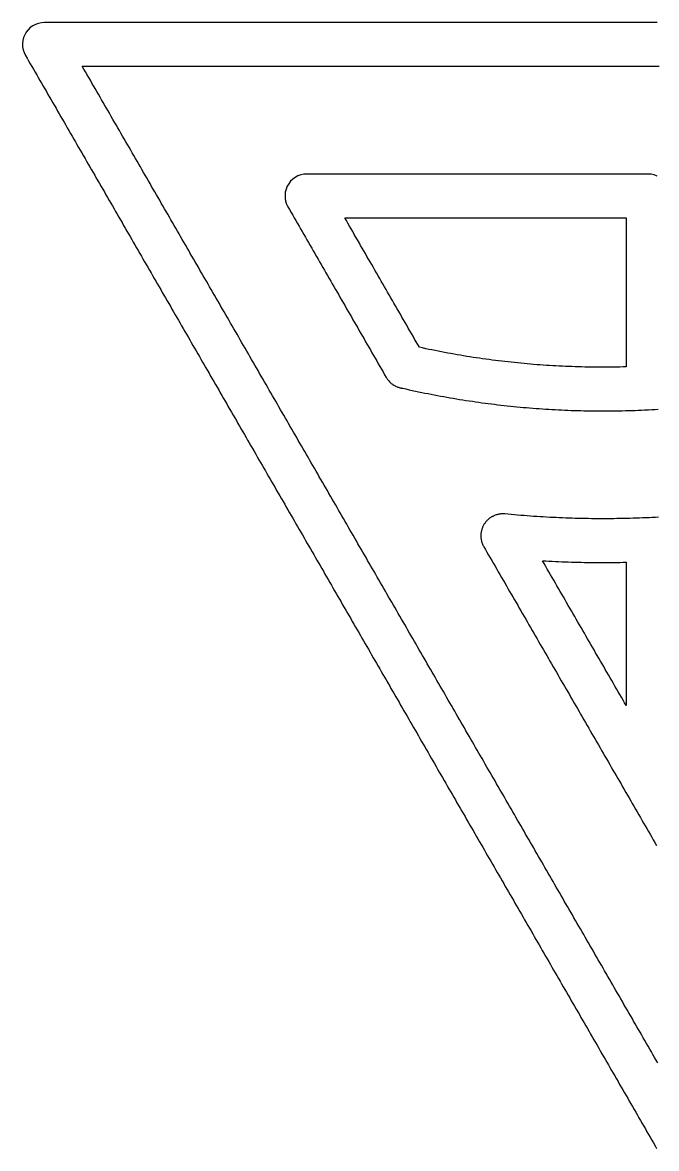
# Model space of a CAD drawing. Header units: millimetres. Extents: x 0 to 84.1, y 0 to 80.1.
# Drawn here: x 0 to 39.3, y 5.9 to 75.7 of the extents above; entities that cross this region are included whole.
import ezdxf

# ---------------------------------------------------------------- set-up
doc = ezdxf.new("R2010")
doc.units = ezdxf.units.MM

msp = doc.modelspace()

# ---------------------------------------------------------------- linework, layer by layer
at = {"layer": 'LOGO'}
for points in [[(39.3406, 75.675), (39.1407, 75.675), (38.9408, 75.675), (38.7408, 75.675), (38.5409, 75.675), (38.341, 75.675), (38.1411, 75.675), (37.9412, 75.675), (37.7412, 75.675), (37.5413, 75.675), (37.3414, 75.675), (37.1415, 75.675), (36.9416, 75.675), (36.7416, 75.675), (36.5417, 75.675), (36.3418, 75.675), (36.1419, 75.675), (35.942, 75.675), (35.7421, 75.675), (35.5421, 75.675), (35.3422, 75.675), (35.1423, 75.675), (34.9424, 75.675), (34.7425, 75.675), (34.5425, 75.675), (34.3426, 75.675), (34.1427, 75.675), (33.9428, 75.675), (33.7429, 75.675), (33.5429, 75.675), (33.343, 75.675), (33.1431, 75.675), (32.9432, 75.675), (32.7433, 75.675), (32.5434, 75.675), (32.3434, 75.675), (32.1435, 75.675), (31.9436, 75.675), (31.7437, 75.675), (31.5438, 75.675), (31.3438, 75.675), (31.1439, 75.675), (30.944, 75.675), (30.7441, 75.675), (30.5442, 75.675), (30.3442, 75.675), (30.1443, 75.675), (29.9444, 75.675), (29.7445, 75.675), (29.5446, 75.675), (29.3447, 75.675), (29.1447, 75.675), (28.9448, 75.675), (28.7449, 75.675), (28.545, 75.675), (28.3451, 75.675), (28.1451, 75.675), (27.9452, 75.675), (27.7453, 75.675), (27.5454, 75.675), (27.3455, 75.675), (27.1455, 75.675), (26.9456, 75.675), (26.7457, 75.675), (26.5458, 75.675), (26.3459, 75.675), (26.1459, 75.675), (25.946, 75.675), (25.7461, 75.675), (25.5462, 75.675), (25.3463, 75.675), (25.1464, 75.675), (24.9464, 75.675), (24.7465, 75.675), (24.5466, 75.675), (24.3467, 75.675), (24.1468, 75.675), (23.9468, 75.675), (23.7469, 75.675), (23.547, 75.675), (23.3471, 75.675), (23.1472, 75.675), (22.9472, 75.675), (22.7473, 75.675), (22.5474, 75.675), (22.3475, 75.675), (22.1476, 75.675), (21.9477, 75.675), (21.7477, 75.675), (21.5478, 75.675), (21.3479, 75.675), (21.148, 75.675), (20.9481, 75.675), (20.7481, 75.675), (20.5482, 75.675), (20.3483, 75.675), (20.1484, 75.675), (19.9485, 75.675), (19.7485, 75.675), (19.5486, 75.675), (19.3487, 75.675), (19.1488, 75.675), (18.9489, 75.675), (18.749, 75.675), (18.549, 75.675), (18.3491, 75.675), (18.1492, 75.675), (17.9493, 75.675), (17.7494, 75.675), (17.5494, 75.675), (17.3495, 75.675), (17.1496, 75.675), (16.9497, 75.675), (16.7498, 75.675), (16.5498, 75.675), (16.3499, 75.675), (16.15, 75.675), (15.9501, 75.675), (15.7502, 75.675), (15.5502, 75.675), (15.3503, 75.675), (15.1504, 75.675), (14.9505, 75.675), (14.7506, 75.675), (14.5507, 75.675), (14.3507, 75.675), (14.1508, 75.675), (13.9509, 75.675), (13.751, 75.675), (13.5511, 75.675), (13.3511, 75.675), (13.1512, 75.675), (12.9513, 75.675), (12.7514, 75.675), (12.5515, 75.675), (12.3515, 75.675), (12.1516, 75.675), (11.9517, 75.675), (11.7518, 75.675), (11.5519, 75.675), (11.352, 75.675), (11.152, 75.675), (10.9521, 75.675), (10.7522, 75.675), (10.5523, 75.675), (10.3524, 75.675), (10.1524, 75.675), (9.9525, 75.675), (9.7526, 75.675), (9.5527, 75.675), (9.3528, 75.675), (9.1528, 75.675), (8.9529, 75.675), (8.753, 75.675), (8.5531, 75.675), (8.3532, 75.675), (8.1533, 75.675), (7.9533, 75.675), (7.7534, 75.675), (7.5535, 75.675), (7.3536, 75.675), (7.1537, 75.675), (6.9537, 75.675), (6.7538, 75.675), (6.5539, 75.675), (6.354, 75.675), (6.1541, 75.675), (5.9541, 75.675), (5.7542, 75.675), (5.5543, 75.675), (5.3544, 75.675), (5.1545, 75.675), (4.9545, 75.675), (4.7546, 75.675), (4.5547, 75.675), (4.3548, 75.675), (4.1549, 75.675), (3.955, 75.675), (3.755, 75.675), (3.5551, 75.675), (3.3552, 75.675), (3.1553, 75.675), (2.9554, 75.675), (2.7554, 75.675), (2.5555, 75.675), (2.3556, 75.675), (2.1557, 75.675), (1.9558, 75.675), (1.7558, 75.675), (1.5559, 75.675), (1.356, 75.675), (1.1672, 75.6617), (0.982, 75.6223), (0.8041, 75.5576), (0.637, 75.4687), (0.4839, 75.3574), (0.3477, 75.2259), (0.2312, 75.0767), (0.1365, 74.9128), (0.0656, 74.7372), (0.0198, 74.5536), (0, 74.3653), (0.0066, 74.1761), (0.0394, 73.9897), (0.0979, 73.8096), (0.1809, 73.6395), (0.2807, 73.4666), (0.3805, 73.2937), (0.4803, 73.1208), (0.5802, 72.9479), (0.68, 72.775), (0.7798, 72.6021), (0.8797, 72.4292), (0.9795, 72.2563), (1.0793, 72.0834), (1.1791, 71.9105), (1.279, 71.7376), (1.3788, 71.5647), (1.4786, 71.3918), (1.5784, 71.2188), (1.6783, 71.0459), (1.7781, 70.873), (1.8779, 70.7001), (1.9777, 70.5272), (2.0776, 70.3543), (2.1774, 70.1814), (2.2772, 70.0085), (2.377, 69.8356), (2.4769, 69.6627), (2.5767, 69.4898), (2.6765, 69.3169), (2.7763, 69.144), (2.8762, 68.9711), (2.976, 68.7982), (3.0758, 68.6253), (3.1756, 68.4524), (3.2755, 68.2795), (3.3753, 68.1066), (3.4751, 67.9337), (3.5749, 67.7608), (3.6748, 67.5879), (3.7746, 67.415), (3.8744, 67.2421), (3.9742, 67.0692), (4.0741, 66.8963), (4.1739, 66.7234), (4.2737, 66.5505), (4.3735, 66.3776), (4.4734, 66.2047), (4.5732, 66.0318), (4.673, 65.8589), (4.7728, 65.686), (4.8727, 65.5131), (4.9725, 65.3402), (5.0723, 65.1673), (5.1721, 64.9944), (5.272, 64.8215), (5.3718, 64.6486), (5.4716, 64.4757), (5.5714, 64.3028), (5.6713, 64.1299), (5.7711, 63.957), (5.8709, 63.7841), (5.9707, 63.6112), (6.0706, 63.4383), (6.1704, 63.2654), (6.2702, 63.0925), (6.3701, 62.9196), (6.4699, 62.7467), (6.5697, 62.5738), (6.6695, 62.4009), (6.7694, 62.228), (6.8692, 62.0551), (6.969, 61.8822), (7.0688, 61.7093), (7.1687, 61.5364), (7.2685, 61.3635), (7.3683, 61.1906), (7.4681, 61.0177), (7.568, 60.8447), (7.6678, 60.6718), (7.7676, 60.4989), (7.8674, 60.326), (7.9673, 60.1531), (8.0671, 59.9802), (8.1669, 59.8073), (8.2667, 59.6344), (8.3666, 59.4615), (8.4664, 59.2886), (8.5662, 59.1157), (8.666, 58.9428), (8.7659, 58.7699), (8.8657, 58.597), (8.9655, 58.4241), (9.0653, 58.2512), (9.1652, 58.0783), (9.265, 57.9054), (9.3648, 57.7325), (9.4646, 57.5596), (9.5645, 57.3867), (9.6643, 57.2138), (9.7641, 57.0409), (9.8639, 56.868), (9.9638, 56.6951), (10.0636, 56.5222), (10.1634, 56.3493), (10.2632, 56.1764), (10.3631, 56.0035), (10.4629, 55.8306), (10.5627, 55.6577), (10.6625, 55.4848), (10.7624, 55.3119), (10.8622, 55.139), (10.962, 54.9661), (11.0618, 54.7932), (11.1617, 54.6203), (11.2615, 54.4474), (11.3613, 54.2745), (11.4611, 54.1016), (11.561, 53.9287), (11.6608, 53.7558), (11.7606, 53.5829), (11.8605, 53.41), (11.9603, 53.2371), (12.0601, 53.0642), (12.1599, 52.8913), (12.2598, 52.7184), (12.3596, 52.5455), (12.4594, 52.3726), (12.5592, 52.1997), (12.6591, 52.0268), (12.7589, 51.8539), (12.8587, 51.681), (12.9585, 51.5081), (13.0584, 51.3352), (13.1582, 51.1623), (13.258, 50.9894), (13.3578, 50.8165), (13.4577, 50.6435), (13.5575, 50.4706), (13.6573, 50.2977), (13.7571, 50.1248), (13.857, 49.9519), (13.9568, 49.779), (14.0566, 49.6061), (14.1564, 49.4332), (14.2563, 49.2603), (14.3561, 49.0874), (14.4559, 48.9145), (14.5557, 48.7416), (14.6556, 48.5687), (14.7554, 48.3958), (14.8552, 48.2229), (14.955, 48.05), (15.0549, 47.8771), (15.1547, 47.7042), (15.2545, 47.5313), (15.3543, 47.3584), (15.4542, 47.1855), (15.554, 47.0126), (15.6538, 46.8397), (15.7536, 46.6668), (15.8535, 46.4939), (15.9533, 46.321), (16.0531, 46.1481), (16.1529, 45.9752), (16.2528, 45.8023), (16.3526, 45.6294), (16.4524, 45.4565), (16.5522, 45.2836), (16.6521, 45.1107), (16.7519, 44.9378), (16.8517, 44.7649), (16.9515, 44.592), (17.0514, 44.4191), (17.1512, 44.2462), (17.251, 44.0733), (17.3508, 43.9004), (17.4507, 43.7275), (17.5505, 43.5546), (17.6503, 43.3817), (17.7502, 43.2088), (17.85, 43.0359), (17.9498, 42.863), (18.0496, 42.6901), (18.1495, 42.5172), (18.2493, 42.3443), (18.3491, 42.1714), (18.4489, 41.9985), (18.5488, 41.8256), (18.6486, 41.6527), (18.7484, 41.4798), (18.8482, 41.3069), (18.9481, 41.134), (19.0479, 40.9611), (19.1477, 40.7882), (19.2475, 40.6153), (19.3474, 40.4424), (19.4472, 40.2694), (19.547, 40.0965), (19.6468, 39.9236), (19.7467, 39.7507), (19.8465, 39.5778), (19.9463, 39.4049), (20.0461, 39.232), (20.146, 39.0591), (20.2458, 38.8862), (20.3456, 38.7133), (20.4454, 38.5404), (20.5453, 38.3675), (20.6451, 38.1946), (20.7449, 38.0217), (20.8447, 37.8488), (20.9446, 37.6759), (21.0444, 37.503), (21.1442, 37.3301), (21.244, 37.1572), (21.3439, 36.9843), (21.4437, 36.8114), (21.5435, 36.6385), (21.6433, 36.4656), (21.7432, 36.2927), (21.843, 36.1198), (21.9428, 35.9469), (22.0426, 35.774), (22.1425, 35.6011), (22.2423, 35.4282), (22.3421, 35.2553), (22.4419, 35.0824), (22.5418, 34.9095), (22.6416, 34.7366), (22.7414, 34.5637), (22.8412, 34.3908), (22.9411, 34.2179), (23.0409, 34.045), (23.1407, 33.8721), (23.2406, 33.6992), (23.3404, 33.5263), (23.4402, 33.3534), (23.54, 33.1805), (23.6399, 33.0076), (23.7397, 32.8347), (23.8395, 32.6618), (23.9393, 32.4889), (24.0392, 32.316), (24.139, 32.1431), (24.2388, 31.9702), (24.3386, 31.7973), (24.4385, 31.6244), (24.5383, 31.4515), (24.6381, 31.2786), (24.7379, 31.1057), (24.8378, 30.9328), (24.9376, 30.7599), (25.0374, 30.587), (25.1372, 30.4141), (25.2371, 30.2412), (25.3369, 30.0682), (25.4367, 29.8953), (25.5365, 29.7224), (25.6364, 29.5495), (25.7362, 29.3766), (25.836, 29.2037), (25.9358, 29.0308), (26.0357, 28.8579), (26.1355, 28.685), (26.2353, 28.5121), (26.3351, 28.3392), (26.435, 28.1663), (26.5348, 27.9934), (26.6346, 27.8205), (26.7344, 27.6476), (26.8343, 27.4747), (26.9341, 27.3018), (27.0339, 27.1289), (27.1337, 26.956), (27.2336, 26.7831), (27.3334, 26.6102), (27.4332, 26.4373), (27.533, 26.2644), (27.6329, 26.0915), (27.7327, 25.9186), (27.8325, 25.7457), (27.9323, 25.5728), (28.0322, 25.3999), (28.132, 25.227), (28.2318, 25.0541), (28.3316, 24.8812), (28.4315, 24.7083), (28.5313, 24.5354), (28.6311, 24.3625), (28.731, 24.1896), (28.8308, 24.0167), (28.9306, 23.8438), (29.0304, 23.6709), (29.1303, 23.498), (29.2301, 23.3251), (29.3299, 23.1522), (29.4297, 22.9793), (29.5296, 22.8064), (29.6294, 22.6335), (29.7292, 22.4606), (29.829, 22.2877), (29.9289, 22.1148), (30.0287, 21.9419), (30.1285, 21.769), (30.2283, 21.5961), (30.3282, 21.4232), (30.428, 21.2503), (30.5278, 21.0774), (30.6276, 20.9045), (30.7275, 20.7316), (30.8273, 20.5587), (30.9271, 20.3858), (31.0269, 20.2129), (31.1268, 20.04), (31.2266, 19.8671), (31.3264, 19.6941), (31.4262, 19.5212), (31.5261, 19.3483), (31.6259, 19.1754), (31.7257, 19.0025), (31.8255, 18.8296), (31.9254, 18.6567), (32.0252, 18.4838), (32.125, 18.3109), (32.2248, 18.138), (32.3247, 17.9651), (32.4245, 17.7922), (32.5243, 17.6193), (32.6241, 17.4464), (32.724, 17.2735), (32.8238, 17.1006), (32.9236, 16.9277), (33.0234, 16.7548), (33.1233, 16.5819), (33.2231, 16.409), (33.3229, 16.2361), (33.4227, 16.0632), (33.5226, 15.8903), (33.6224, 15.7174), (33.7222, 15.5445), (33.822, 15.3716), (33.9219, 15.1987), (34.0217, 15.0258), (34.1215, 14.8529), (34.2213, 14.68), (34.3212, 14.5071), (34.421, 14.3342), (34.5208, 14.1613), (34.6207, 13.9884), (34.7205, 13.8155), (34.8203, 13.6426), (34.9201, 13.4697), (35.02, 13.2968), (35.1198, 13.1239), (35.2196, 12.951), (35.3194, 12.7781), (35.4193, 12.6052), (35.5191, 12.4323), (35.6189, 12.2594), (35.7187, 12.0865), (35.8186, 11.9136), (35.9184, 11.7407), (36.0182, 11.5678), (36.118, 11.3949), (36.2179, 11.222), (36.3177, 11.0491), (36.4175, 10.8762), (36.5173, 10.7033), (36.6172, 10.5304), (36.717, 10.3575), (36.8168, 10.1846), (36.9166, 10.0117), (37.0165, 9.8388), (37.1163, 9.6659), (37.2161, 9.4929), (37.3159, 9.32), (37.4158, 9.1471), (37.5156, 8.9742), (37.6154, 8.8013), (37.7152, 8.6284), (37.8151, 8.4555), (37.9149, 8.2826), (38.0147, 8.1097), (38.1145, 7.9368), (38.2144, 7.7639), (38.3142, 7.591), (38.414, 7.4181), (38.5138, 7.2452), (38.6137, 7.0723), (38.7135, 6.8994), (38.8133, 6.7265), (38.9131, 6.5536), (39.013, 6.3807), (39.1128, 6.2078), (39.2126, 6.0349), (39.3124, 5.862)], [(39.3848, 11.1643), (39.2849, 11.3374), (39.1849, 11.5105), (39.085, 11.6836), (38.9851, 11.8567), (38.8851, 12.0298), (38.7852, 12.2029), (38.6852, 12.376), (38.5853, 12.5491), (38.4854, 12.7222), (38.3854, 12.8953), (38.2855, 13.0684), (38.1855, 13.2415), (38.0856, 13.4146), (37.9857, 13.5877), (37.8857, 13.7608), (37.7858, 13.9339), (37.6858, 14.107), (37.5859, 14.2801), (37.486, 14.4532), (37.386, 14.6263), (37.2861, 14.7994), (37.1861, 14.9725), (37.0862, 15.1456), (36.9863, 15.3187), (36.8863, 15.4918), (36.7864, 15.6649), (36.6864, 15.838), (36.5865, 16.0111), (36.4866, 16.1842), (36.3866, 16.3573), (36.2867, 16.5304), (36.1867, 16.7035), (36.0868, 16.8766), (35.9869, 17.0497), (35.8869, 17.2228), (35.787, 17.3959), (35.687, 17.569), (35.5871, 17.7421), (35.4872, 17.9152), (35.3872, 18.0883), (35.2873, 18.2614), (35.1873, 18.4345), (35.0874, 18.6076), (34.9875, 18.7807), (34.8875, 18.9538), (34.7876, 19.1269), (34.6876, 19.3), (34.5877, 19.4731), (34.4878, 19.6462), (34.3878, 19.8193), (34.2879, 19.9924), (34.1879, 20.1655), (34.088, 20.3386), (33.9881, 20.5117), (33.8881, 20.6848), (33.7882, 20.8579), (33.6882, 21.031), (33.5883, 21.2041), (33.4884, 21.3772), (33.3884, 21.5503), (33.2885, 21.7234), (33.1885, 21.8965), (33.0886, 22.0696), (32.9887, 22.2427), (32.8887, 22.4158), (32.7888, 22.5889), (32.6888, 22.762), (32.5889, 22.9351), (32.489, 23.1082), (32.389, 23.2813), (32.2891, 23.4544), (32.1891, 23.6275), (32.0892, 23.8006), (31.9893, 23.9737), (31.8893, 24.1468), (31.7894, 24.3199), (31.6894, 24.493), (31.5895, 24.6661), (31.4896, 24.8392), (31.3896, 25.0123), (31.2897, 25.1854), (31.1897, 25.3585), (31.0898, 25.5316), (30.9899, 25.7047), (30.8899, 25.8778), (30.79, 26.0509), (30.69, 26.224), (30.5901, 26.3971), (30.4902, 26.5702), (30.3902, 26.7433), (30.2903, 26.9164), (30.1903, 27.0895), (30.0904, 27.2626), (29.9905, 27.4357), (29.8905, 27.6088), (29.7906, 27.7819), (29.6906, 27.955), (29.5907, 28.1281), (29.4908, 28.3012), (29.3908, 28.4743), (29.2909, 28.6474), (29.1909, 28.8205), (29.091, 28.9936), (28.9911, 29.1667), (28.8911, 29.3398), (28.7912, 29.5129), (28.6912, 29.686), (28.5913, 29.8591), (28.4914, 30.0322), (28.3914, 30.2053), (28.2915, 30.3784), (28.1915, 30.5515), (28.0916, 30.7246), (27.9917, 30.8977), (27.8917, 31.0708), (27.7918, 31.2439), (27.6919, 31.417), (27.5919, 31.5901), (27.492, 31.7632), (27.392, 31.9363), (27.2921, 32.1094), (27.1922, 32.2825), (27.0922, 32.4556), (26.9923, 32.6287), (26.8923, 32.8018), (26.7924, 32.9749), (26.6925, 33.148), (26.5925, 33.3211), (26.4926, 33.4942), (26.3926, 33.6673), (26.2927, 33.8404), (26.1928, 34.0135), (26.0928, 34.1866), (25.9929, 34.3597), (25.8929, 34.5328), (25.793, 34.7059), (25.6931, 34.879), (25.5931, 35.0521), (25.4932, 35.2252), (25.3932, 35.3983), (25.2933, 35.5714), (25.1934, 35.7445), (25.0934, 35.9176), (24.9935, 36.0907), (24.8935, 36.2638), (24.7936, 36.4369), (24.6937, 36.61), (24.5937, 36.7831), (24.4938, 36.9562), (24.3938, 37.1293), (24.2939, 37.3024), (24.194, 37.4755), (24.094, 37.6486), (23.9941, 37.8217), (23.8941, 37.9948), (23.7942, 38.1679), (23.6943, 38.341), (23.5943, 38.5141), (23.4944, 38.6872), (23.3944, 38.8603), (23.2945, 39.0334), (23.1946, 39.2065), (23.0946, 39.3796), (22.9947, 39.5527), (22.8947, 39.7258), (22.7948, 39.8989), (22.6949, 40.072), (22.5949, 40.2451), (22.495, 40.4182), (22.395, 40.5913), (22.2951, 40.7644), (22.1952, 40.9375), (22.0952, 41.1106), (21.9953, 41.2837), (21.8953, 41.4568), (21.7954, 41.6299), (21.6955, 41.803), (21.5955, 41.9761), (21.4956, 42.1492), (21.3956, 42.3223), (21.2957, 42.4954), (21.1958, 42.6685), (21.0958, 42.8416), (20.9959, 43.0147), (20.8959, 43.1878), (20.796, 43.3609), (20.6961, 43.534), (20.5961, 43.7071), (20.4962, 43.8802), (20.3962, 44.0533), (20.2963, 44.2264), (20.1964, 44.3995), (20.0964, 44.5726), (19.9965, 44.7457), (19.8965, 44.9188), (19.7966, 45.0919), (19.6967, 45.265), (19.5967, 45.4381), (19.4968, 45.6112), (19.3968, 45.7843), (19.2969, 45.9574), (19.197, 46.1305), (19.097, 46.3036), (18.9971, 46.4767), (18.8971, 46.6498), (18.7972, 46.8229), (18.6973, 46.996), (18.5973, 47.1691), (18.4974, 47.3422), (18.3974, 47.5153), (18.2975, 47.6884), (18.1976, 47.8615), (18.0976, 48.0346), (17.9977, 48.2077), (17.8977, 48.3808), (17.7978, 48.5539), (17.6979, 48.727), (17.5979, 48.9001), (17.498, 49.0732), (17.398, 49.2463), (17.2981, 49.4194), (17.1982, 49.5925), (17.0982, 49.7656), (16.9983, 49.9387), (16.8983, 50.1118), (16.7984, 50.2849), (16.6985, 50.458), (16.5985, 50.6311), (16.4986, 50.8042), (16.3986, 50.9773), (16.2987, 51.1504), (16.1988, 51.3235), (16.0988, 51.4966), (15.9989, 51.6697), (15.8989, 51.8428), (15.799, 52.0159), (15.6991, 52.189), (15.5991, 52.3621), (15.4992, 52.5352), (15.3992, 52.7083), (15.2993, 52.8814), (15.1994, 53.0545), (15.0994, 53.2276), (14.9995, 53.4007), (14.8995, 53.5738), (14.7996, 53.7469), (14.6997, 53.92), (14.5997, 54.0931), (14.4998, 54.2662), (14.3998, 54.4393), (14.2999, 54.6124), (14.2, 54.7855), (14.1, 54.9586), (14.0001, 55.1317), (13.9001, 55.3048), (13.8002, 55.4779), (13.7003, 55.651), (13.6003, 55.8241), (13.5004, 55.9972), (13.4005, 56.1703), (13.3005, 56.3434), (13.2006, 56.5165), (13.1006, 56.6896), (13.0007, 56.8627), (12.9008, 57.0358), (12.8008, 57.2089), (12.7009, 57.382), (12.6009, 57.5551), (12.501, 57.7282), (12.4011, 57.9013), (12.3011, 58.0744), (12.2012, 58.2475), (12.1012, 58.4206), (12.0013, 58.5937), (11.9014, 58.7668), (11.8014, 58.9399), (11.7015, 59.113), (11.6015, 59.2861), (11.5016, 59.4592), (11.4017, 59.6323), (11.3017, 59.8054), (11.2018, 59.9785), (11.1018, 60.1516), (11.0019, 60.3247), (10.902, 60.4978), (10.802, 60.6709), (10.7021, 60.844), (10.6021, 61.0171), (10.5022, 61.1902), (10.4023, 61.3633), (10.3023, 61.5364), (10.2024, 61.7095), (10.1024, 61.8826), (10.0025, 62.0557), (9.9026, 62.2288), (9.8026, 62.4019), (9.7027, 62.575), (9.6027, 62.7481), (9.5028, 62.9212), (9.4029, 63.0943), (9.3029, 63.2674), (9.203, 63.4405), (9.103, 63.6136), (9.0031, 63.7867), (8.9032, 63.9598), (8.8032, 64.1329), (8.7033, 64.306), (8.6033, 64.4791), (8.5034, 64.6522), (8.4035, 64.8253), (8.3035, 64.9984), (8.2036, 65.1715), (8.1036, 65.3446), (8.0037, 65.5177), (7.9038, 65.6908), (7.8038, 65.8639), (7.7039, 66.037), (7.6039, 66.2101), (7.504, 66.3832), (7.4041, 66.5563), (7.3041, 66.7294), (7.2042, 66.9025), (7.1042, 67.0756), (7.0043, 67.2487), (6.9044, 67.4218), (6.8044, 67.5949), (6.7045, 67.768), (6.6045, 67.9411), (6.5046, 68.1142), (6.4047, 68.2873), (6.3047, 68.4604), (6.2048, 68.6335), (6.1048, 68.8066), (6.0049, 68.9797), (5.905, 69.1528), (5.805, 69.3259), (5.7051, 69.499), (5.6051, 69.6721), (5.5052, 69.8452), (5.4053, 70.0183), (5.3053, 70.1914), (5.2054, 70.3645), (5.1054, 70.5376), (5.0055, 70.7107), (4.9056, 70.8838), (4.8056, 71.0569), (4.7057, 71.23), (4.6057, 71.4031), (4.5058, 71.5762), (4.4059, 71.7493), (4.3059, 71.9224), (4.206, 72.0955), (4.106, 72.2686), (4.0061, 72.4417), (3.9062, 72.6148), (3.8062, 72.7879), (3.7063, 72.961), (3.906, 72.961), (4.1058, 72.961), (4.3056, 72.961), (4.5053, 72.961), (4.7051, 72.961), (4.9048, 72.961), (5.1046, 72.961), (5.3043, 72.961), (5.5041, 72.961), (5.7039, 72.961), (5.9036, 72.961), (6.1034, 72.961), (6.3031, 72.961), (6.5029, 72.961), (6.7026, 72.961), (6.9024, 72.961), (7.1021, 72.961), (7.3019, 72.961), (7.5017, 72.961), (7.7014, 72.961), (7.9012, 72.961), (8.1009, 72.961), (8.3007, 72.961), (8.5004, 72.961), (8.7002, 72.961), (8.9, 72.961), (9.0997, 72.961), (9.2995, 72.961), (9.4992, 72.961), (9.699, 72.961), (9.8987, 72.961), (10.0985, 72.961), (10.2983, 72.961), (10.498, 72.961), (10.6978, 72.961), (10.8975, 72.961), (11.0973, 72.961), (11.297, 72.961), (11.4968, 72.961), (11.6965, 72.961), (11.8963, 72.961), (12.0961, 72.961), (12.2958, 72.961), (12.4956, 72.961), (12.6953, 72.961), (12.8951, 72.961), (13.0948, 72.961), (13.2946, 72.961), (13.4944, 72.961), (13.6941, 72.961), (13.8939, 72.961), (14.0936, 72.961), (14.2934, 72.961), (14.4931, 72.961), (14.6929, 72.961), (14.8927, 72.961), (15.0924, 72.961), (15.2922, 72.961), (15.4919, 72.961), (15.6917, 72.961), (15.8914, 72.961), (16.0912, 72.961), (16.291, 72.961), (16.4907, 72.961), (16.6905, 72.961), (16.8902, 72.961), (17.09, 72.961), (17.2897, 72.961), (17.4895, 72.961), (17.6892, 72.961), (17.889, 72.961), (18.0888, 72.961), (18.2885, 72.961), (18.4883, 72.961), (18.688, 72.961), (18.8878, 72.961), (19.0875, 72.961), (19.2873, 72.961), (19.4871, 72.961), (19.6868, 72.961), (19.8866, 72.961), (20.0863, 72.961), (20.2861, 72.961), (20.4858, 72.961), (20.6856, 72.961), (20.8854, 72.961), (21.0851, 72.961), (21.2849, 72.961), (21.4846, 72.961), (21.6844, 72.961), (21.8841, 72.961), (22.0839, 72.961), (22.2836, 72.961), (22.4834, 72.961), (22.6832, 72.961), (22.8829, 72.961), (23.0827, 72.961), (23.2824, 72.961), (23.4822, 72.961), (23.6819, 72.961), (23.8817, 72.961), (24.0815, 72.961), (24.2812, 72.961), (24.481, 72.961), (24.6807, 72.961), (24.8805, 72.961), (25.0802, 72.961), (25.28, 72.961), (25.4798, 72.961), (25.6795, 72.961), (25.8793, 72.961), (26.079, 72.961), (26.2788, 72.961), (26.4785, 72.961), (26.6783, 72.961), (26.8781, 72.961), (27.0778, 72.961), (27.2776, 72.961), (27.4773, 72.961), (27.6771, 72.961), (27.8768, 72.961), (28.0766, 72.961), (28.2763, 72.961), (28.4761, 72.961), (28.6759, 72.961), (28.8756, 72.961), (29.0754, 72.961), (29.2751, 72.961), (29.4749, 72.961), (29.6746, 72.961), (29.8744, 72.961), (30.0742, 72.961), (30.2739, 72.961), (30.4737, 72.961), (30.6734, 72.961), (30.8732, 72.961), (31.0729, 72.961), (31.2727, 72.961), (31.4725, 72.961), (31.6722, 72.961), (31.872, 72.961), (32.0717, 72.961), (32.2715, 72.961), (32.4712, 72.961), (32.671, 72.961), (32.8707, 72.961), (33.0705, 72.961), (33.2703, 72.961), (33.47, 72.961), (33.6698, 72.961), (33.8695, 72.961), (34.0693, 72.961), (34.269, 72.961), (34.4688, 72.961), (34.6686, 72.961), (34.8683, 72.961), (35.0681, 72.961), (35.2678, 72.961), (35.4676, 72.961), (35.6673, 72.961), (35.8671, 72.961), (36.0669, 72.961), (36.2666, 72.961), (36.4664, 72.961), (36.6661, 72.961), (36.8659, 72.961), (37.0656, 72.961), (37.2654, 72.961), (37.4652, 72.961), (37.6649, 72.961), (37.8647, 72.961), (38.0644, 72.961), (38.2642, 72.961), (38.4639, 72.961), (38.6637, 72.961), (38.8634, 72.961), (39.0632, 72.961), (39.263, 72.961), (39.4627, 72.961)], [(39.3488, 66.1578), (39.1674, 66.2254), (38.9782, 66.2666), (38.7851, 66.2804), (38.5855, 66.2804), (38.3859, 66.2804), (38.1863, 66.2804), (37.9867, 66.2804), (37.7871, 66.2804), (37.5875, 66.2804), (37.3879, 66.2804), (37.1883, 66.2804), (36.9888, 66.2804), (36.7892, 66.2804), (36.5896, 66.2804), (36.39, 66.2804), (36.1904, 66.2804), (35.9908, 66.2804), (35.7912, 66.2804), (35.5916, 66.2804), (35.392, 66.2804), (35.1924, 66.2804), (34.9929, 66.2804), (34.7933, 66.2804), (34.5937, 66.2804), (34.3941, 66.2804), (34.1945, 66.2804), (33.9949, 66.2804), (33.7953, 66.2804), (33.5957, 66.2804), (33.3961, 66.2804), (33.1965, 66.2804), (32.997, 66.2804), (32.7974, 66.2804), (32.5978, 66.2804), (32.3982, 66.2804), (32.1986, 66.2804), (31.999, 66.2804), (31.7994, 66.2804), (31.5998, 66.2804), (31.4002, 66.2804), (31.2006, 66.2804), (31.0011, 66.2804), (30.8015, 66.2804), (30.6019, 66.2804), (30.4023, 66.2804), (30.2027, 66.2804), (30.0031, 66.2804), (29.8035, 66.2804), (29.6039, 66.2804), (29.4043, 66.2804), (29.2047, 66.2804), (29.0052, 66.2804), (28.8056, 66.2804), (28.606, 66.2804), (28.4064, 66.2804), (28.2068, 66.2804), (28.0072, 66.2804), (27.8076, 66.2804), (27.608, 66.2804), (27.4084, 66.2804), (27.2088, 66.2804), (27.0092, 66.2804), (26.8097, 66.2804), (26.6101, 66.2804), (26.4105, 66.2804), (26.2109, 66.2804), (26.0113, 66.2804), (25.8117, 66.2804), (25.6121, 66.2804), (25.4125, 66.2804), (25.2129, 66.2804), (25.0133, 66.2804), (24.8138, 66.2804), (24.6142, 66.2804), (24.4146, 66.2804), (24.215, 66.2804), (24.0154, 66.2804), (23.8158, 66.2804), (23.6162, 66.2804), (23.4166, 66.2804), (23.217, 66.2804), (23.0174, 66.2804), (22.8179, 66.2804), (22.6183, 66.2804), (22.4187, 66.2804), (22.2191, 66.2804), (22.0195, 66.2804), (21.8199, 66.2804), (21.6203, 66.2804), (21.4207, 66.2804), (21.2211, 66.2804), (21.0215, 66.2804), (20.822, 66.2804), (20.6224, 66.2804), (20.4228, 66.2804), (20.2232, 66.2804), (20.0236, 66.2804), (19.824, 66.2804), (19.6244, 66.2804), (19.4248, 66.2804), (19.2252, 66.2804), (19.0256, 66.2804), (18.8261, 66.2804), (18.6265, 66.2804), (18.4269, 66.2804), (18.2273, 66.2804), (18.0277, 66.2804), (17.8281, 66.2804), (17.6285, 66.2804), (17.4398, 66.2672), (17.2547, 66.2278), (17.0769, 66.1631), (16.9098, 66.0743), (16.7567, 65.9631), (16.6205, 65.8317), (16.504, 65.6826), (16.4093, 65.5188), (16.3383, 65.3433), (16.2924, 65.1598), (16.2725, 64.9716), (16.279, 64.7825), (16.3117, 64.5961), (16.37, 64.4161), (16.4528, 64.2459), (16.5511, 64.0753), (16.6494, 63.9047), (16.7477, 63.734), (16.8461, 63.5634), (16.9444, 63.3928), (17.0427, 63.2221), (17.141, 63.0515), (17.2394, 62.8809), (17.3377, 62.7102), (17.436, 62.5396), (17.5343, 62.3689), (17.6327, 62.1983), (17.731, 62.0277), (17.8293, 61.857), (17.9276, 61.6864), (18.0259, 61.5158), (18.1243, 61.3451), (18.2226, 61.1745), (18.3209, 61.0039), (18.4192, 60.8332), (18.5176, 60.6626), (18.6159, 60.492), (18.7142, 60.3213), (18.8125, 60.1507), (18.9109, 59.9801), (19.0092, 59.8094), (19.1075, 59.6388), (19.2058, 59.4682), (19.3042, 59.2975), (19.4025, 59.1269), (19.5008, 58.9563), (19.5991, 58.7856), (19.6975, 58.615), (19.7958, 58.4444), (19.8941, 58.2737), (19.9924, 58.1031), (20.0907, 57.9325), (20.1891, 57.7618), (20.2874, 57.5912), (20.3857, 57.4206), (20.484, 57.2499), (20.5824, 57.0793), (20.6807, 56.9087), (20.779, 56.738), (20.8773, 56.5674), (20.9757, 56.3968), (21.074, 56.2261), (21.1723, 56.0555), (21.2706, 55.8849), (21.369, 55.7142), (21.4673, 55.5436), (21.5656, 55.373), (21.6639, 55.2023), (21.7623, 55.0317), (21.8606, 54.8611), (21.9589, 54.6904), (22.0572, 54.5198), (22.1555, 54.3492), (22.2539, 54.1785), (22.3522, 54.0079), (22.4505, 53.8373), (22.5488, 53.6666), (22.5765, 53.6234), (22.6057, 53.5812), (22.6252, 53.5512), (22.6455, 53.5217), (22.7026, 53.4516), (22.7643, 53.3855), (22.7888, 53.3634), (22.8139, 53.3419), (22.8575, 53.3024), (22.9028, 53.2648), (22.9325, 53.2444), (22.9627, 53.2248), (23.0088, 53.1935), (23.0561, 53.1641), (23.0918, 53.1458), (23.1281, 53.1286), (23.1739, 53.1061), (23.2206, 53.0854), (23.2602, 53.0712), (23.3001, 53.0583), (23.3478, 53.0427), (23.3959, 53.0289), (23.4072, 53.0254), (23.4186, 53.022), (23.4486, 53.0172), (23.4787, 53.0124), (23.5272, 53.0038), (23.576, 52.9969), (23.7709, 52.9527), (23.9658, 52.9093), (24.1609, 52.8665), (24.3562, 52.8245), (24.5515, 52.7831), (24.7469, 52.7425), (24.9424, 52.7026), (25.138, 52.6633), (25.3337, 52.6248), (25.5295, 52.587), (25.7254, 52.5498), (25.9214, 52.5134), (26.1174, 52.4777), (26.3136, 52.4427), (26.5098, 52.4084), (26.7062, 52.3748), (26.9026, 52.3419), (27.0991, 52.3097), (27.2956, 52.2782), (27.4923, 52.2474), (27.689, 52.2174), (27.8857, 52.188), (28.0826, 52.1593), (28.2795, 52.1314), (28.4765, 52.1041), (28.6736, 52.0776), (28.8707, 52.0517), (29.0679, 52.0266), (29.2651, 52.0022), (29.4624, 51.9785), (29.6597, 51.9554), (29.8571, 51.9331), (30.0546, 51.9115), (30.2521, 51.8906), (30.4496, 51.8704), (30.6472, 51.851), (30.8449, 51.8322), (31.0425, 51.8141), (31.2403, 51.7968), (31.438, 51.7801), (31.6358, 51.7642), (31.8337, 51.7489), (32.0315, 51.7344), (32.2294, 51.7206), (32.4273, 51.7075), (32.6253, 51.6951), (32.8233, 51.6834), (33.0213, 51.6724), (33.2193, 51.6621), (33.4173, 51.6526), (33.6154, 51.6437), (33.8135, 51.6355), (34.0115, 51.6281), (34.2096, 51.6214), (34.4078, 51.6153), (34.6059, 51.61), (34.804, 51.6054), (35.0021, 51.6015), (35.2003, 51.5984), (35.3984, 51.5959), (35.5965, 51.5941), (35.7947, 51.5931), (35.9928, 51.5927), (36.1909, 51.5931), (36.389, 51.5942), (36.5871, 51.5959), (36.7852, 51.5984), (36.9833, 51.6016), (37.1814, 51.6056), (37.3794, 51.6102), (37.5774, 51.6155), (37.7754, 51.6216), (37.9734, 51.6284), (38.1714, 51.6358), (38.3693, 51.644), (38.5672, 51.6529), (38.7651, 51.6625), (38.7751, 51.6619), (38.7851, 51.6613), (38.7998, 51.6614), (38.8146, 51.6617), (39.012, 51.6722), (39.2093, 51.6834), (39.4066, 51.6952)], [(39.4328, 45.0046), (39.2346, 44.9938), (39.0363, 44.9837), (38.838, 44.9743), (38.6396, 44.9654), (38.4412, 44.9572), (38.2428, 44.9496), (38.0444, 44.9427), (37.8459, 44.9364), (37.6474, 44.9307), (37.4488, 44.9257), (37.2503, 44.9213), (37.0517, 44.9175), (36.8531, 44.9144), (36.6545, 44.9118), (36.4558, 44.91), (36.2572, 44.9087), (36.0585, 44.9081), (35.8598, 44.9081), (35.6611, 44.9088), (35.4624, 44.9101), (35.2637, 44.912), (35.065, 44.9146), (34.8662, 44.9177), (34.6675, 44.9216), (34.4688, 44.926), (34.27, 44.9311), (34.0713, 44.9369), (33.8725, 44.9432), (33.6738, 44.9502), (33.4751, 44.9578), (33.2763, 44.9661), (33.0776, 44.975), (32.8789, 44.9846), (32.6802, 44.9947), (32.4815, 45.0055), (32.2829, 45.017), (32.0842, 45.0291), (31.8856, 45.0418), (31.6869, 45.0551), (31.4883, 45.0691), (31.2897, 45.0838), (31.0912, 45.099), (30.8926, 45.1149), (30.6941, 45.1315), (30.4957, 45.1486), (30.2972, 45.1664), (30.0988, 45.1849), (29.9004, 45.204), (29.8654, 45.2055), (29.8305, 45.2062), (29.7885, 45.2082), (29.7465, 45.2089), (29.7007, 45.2067), (29.6551, 45.203), (29.6117, 45.1994), (29.5685, 45.1944), (29.5237, 45.1862), (29.4792, 45.1764), (29.4377, 45.1674), (29.3966, 45.1571), (29.3527, 45.143), (29.3093, 45.1275), (29.2685, 45.1128), (29.2282, 45.0967), (29.1875, 45.0775), (29.1475, 45.057), (29.118, 45.0429), (29.089, 45.028), (29.0802, 45.0221), (29.0714, 45.0162), (29.0331, 44.9916), (28.9956, 44.9656), (28.9598, 44.9408), (28.9248, 44.9149), (28.8904, 44.8856), (28.8569, 44.8551), (28.8249, 44.826), (28.7937, 44.7958), (28.7633, 44.7622), (28.734, 44.7275), (28.7061, 44.6944), (28.6792, 44.6604), (28.653, 44.6227), (28.6282, 44.5842), (28.6054, 44.5488), (28.5838, 44.5126), (28.5622, 44.4709), (28.5422, 44.4284), (28.5241, 44.3903), (28.5073, 44.3516), (28.4918, 44.3079), (28.4777, 44.2637), (28.4649, 44.2235), (28.4533, 44.183), (28.4434, 44.1375), (28.4351, 44.0916), (28.4277, 44.0501), (28.4215, 44.0084), (28.4196, 43.997), (28.4178, 43.9856), (28.4159, 43.9476), (28.4152, 43.9096), (28.4134, 43.8724), (28.4127, 43.8352), (28.415, 43.7851), (28.4192, 43.7353), (28.4221, 43.6979), (28.426, 43.6606), (28.4352, 43.6096), (28.4463, 43.5589), (28.4535, 43.5247), (28.4616, 43.4906), (28.4777, 43.4402), (28.4957, 43.3905), (28.507, 43.3576), (28.5191, 43.3251), (28.5414, 43.2777), (28.5654, 43.2313), (28.5792, 43.2025), (28.5937, 43.174), (28.6938, 43.0009), (28.7939, 42.8278), (28.894, 42.6548), (28.9942, 42.4817), (29.0943, 42.3086), (29.1944, 42.1356), (29.2945, 41.9625), (29.3946, 41.7894), (29.4947, 41.6163), (29.5948, 41.4433), (29.6949, 41.2702), (29.795, 41.0971), (29.8951, 40.9241), (29.9952, 40.751), (30.0953, 40.5779), (30.1954, 40.4049), (30.2955, 40.2318), (30.3956, 40.0587), (30.4957, 39.8856), (30.5958, 39.7126), (30.6959, 39.5395), (30.796, 39.3664), (30.8961, 39.1934), (30.9962, 39.0203), (31.0963, 38.8472), (31.1964, 38.6741), (31.2965, 38.5011), (31.3966, 38.328), (31.4967, 38.1549), (31.5968, 37.9819), (31.6969, 37.8088), (31.797, 37.6357), (31.8971, 37.4627), (31.9972, 37.2896), (32.0973, 37.1165), (32.1974, 36.9434), (32.2975, 36.7704), (32.3976, 36.5973), (32.4977, 36.4242), (32.5978, 36.2512), (32.6979, 36.0781), (32.798, 35.905), (32.8981, 35.7319), (32.9982, 35.5589), (33.0983, 35.3858), (33.1984, 35.2127), (33.2985, 35.0397), (33.3986, 34.8666), (33.4987, 34.6935), (33.5988, 34.5204), (33.6989, 34.3474), (33.799, 34.1743), (33.8991, 34.0012), (33.9992, 33.8282), (34.0993, 33.6551), (34.1994, 33.482), (34.2995, 33.309), (34.3996, 33.1359), (34.4997, 32.9628), (34.5998, 32.7897), (34.6999, 32.6167), (34.8, 32.4436), (34.9001, 32.2705), (35.0002, 32.0975), (35.1003, 31.9244), (35.2004, 31.7513), (35.3005, 31.5782), (35.4006, 31.4052), (35.5007, 31.2321), (35.6008, 31.059), (35.7009, 30.886), (35.801, 30.7129), (35.9011, 30.5398), (36.0012, 30.3667), (36.1013, 30.1937), (36.2014, 30.0206), (36.3015, 29.8475), (36.4016, 29.6745), (36.5017, 29.5014), (36.6018, 29.3283), (36.7019, 29.1553), (36.802, 28.9822), (36.9022, 28.8091), (37.0023, 28.636), (37.1024, 28.463), (37.2025, 28.2899), (37.3026, 28.1168), (37.4027, 27.9438), (37.5028, 27.7707), (37.6029, 27.5976), (37.703, 27.4245), (37.8031, 27.2515), (37.9032, 27.0784), (38.0033, 26.9053), (38.1034, 26.7323), (38.2035, 26.5592), (38.3036, 26.3861), (38.4037, 26.2131), (38.5038, 26.04), (38.6039, 25.8669), (38.704, 25.6938), (38.8041, 25.5208), (38.9042, 25.3477), (39.0043, 25.1746), (39.1044, 25.0016), (39.2045, 24.8285), (39.3046, 24.6554)]]:
    msp.add_lwpolyline(points, dxfattribs=at)
for points in [[(19.9765, 63.5664), (20.1749, 63.5664), (20.3732, 63.5664), (20.5715, 63.5664), (20.7698, 63.5664), (20.9681, 63.5664), (21.1664, 63.5664), (21.3647, 63.5664), (21.5631, 63.5664), (21.7614, 63.5664), (21.9597, 63.5664), (22.158, 63.5664), (22.3563, 63.5664), (22.5546, 63.5664), (22.7529, 63.5664), (22.9512, 63.5664), (23.1496, 63.5664), (23.3479, 63.5664), (23.5462, 63.5664), (23.7445, 63.5664), (23.9428, 63.5664), (24.1411, 63.5664), (24.3394, 63.5664), (24.5377, 63.5664), (24.7361, 63.5664), (24.9344, 63.5664), (25.1327, 63.5664), (25.331, 63.5664), (25.5293, 63.5664), (25.7276, 63.5664), (25.9259, 63.5664), (26.1242, 63.5664), (26.3226, 63.5664), (26.5209, 63.5664), (26.7192, 63.5664), (26.9175, 63.5664), (27.1158, 63.5664), (27.3141, 63.5664), (27.5124, 63.5664), (27.7107, 63.5664), (27.9091, 63.5664), (28.1074, 63.5664), (28.3057, 63.5664), (28.504, 63.5664), (28.7023, 63.5664), (28.9006, 63.5664), (29.0989, 63.5664), (29.2972, 63.5664), (29.4956, 63.5664), (29.6939, 63.5664), (29.8922, 63.5664), (30.0905, 63.5664), (30.2888, 63.5664), (30.4871, 63.5664), (30.6854, 63.5664), (30.8837, 63.5664), (31.0821, 63.5664), (31.2804, 63.5664), (31.4787, 63.5664), (31.677, 63.5664), (31.8753, 63.5664), (32.0736, 63.5664), (32.2719, 63.5664), (32.4703, 63.5664), (32.6686, 63.5664), (32.8669, 63.5664), (33.0652, 63.5664), (33.2635, 63.5664), (33.4618, 63.5664), (33.6601, 63.5664), (33.8584, 63.5664), (34.0568, 63.5664), (34.2551, 63.5664), (34.4534, 63.5664), (34.6517, 63.5664), (34.85, 63.5664), (35.0483, 63.5664), (35.2466, 63.5664), (35.4449, 63.5664), (35.6433, 63.5664), (35.8416, 63.5664), (36.0399, 63.5664), (36.2382, 63.5664), (36.4365, 63.5664), (36.6348, 63.5664), (36.8331, 63.5664), (37.0314, 63.5664), (37.2298, 63.5664), (37.4281, 63.5664), (37.4281, 63.3697), (37.4281, 63.1731), (37.4281, 62.9764), (37.4281, 62.7797), (37.4281, 62.583), (37.4281, 62.3864), (37.4281, 62.1897), (37.4281, 61.993), (37.4281, 61.7963), (37.4281, 61.5997), (37.4281, 61.403), (37.4281, 61.2063), (37.4281, 61.0096), (37.4281, 60.813), (37.4281, 60.6163), (37.4281, 60.4196), (37.4281, 60.2229), (37.4281, 60.0263), (37.4281, 59.8296), (37.4281, 59.6329), (37.4281, 59.4362), (37.4281, 59.2396), (37.4281, 59.0429), (37.4281, 58.8462), (37.4281, 58.6495), (37.4281, 58.4529), (37.4281, 58.2562), (37.4281, 58.0595), (37.4281, 57.8628), (37.4281, 57.6662), (37.4281, 57.4695), (37.4281, 57.2728), (37.4281, 57.0761), (37.4281, 56.8795), (37.4281, 56.6828), (37.4281, 56.4861), (37.4281, 56.2894), (37.4281, 56.0928), (37.4281, 55.8961), (37.4281, 55.6994), (37.4281, 55.5027), (37.4281, 55.3061), (37.4281, 55.1094), (37.4281, 54.9127), (37.4281, 54.716), (37.4281, 54.5194), (37.4281, 54.3227), (37.23, 54.3176), (37.032, 54.3132), (36.8339, 54.3096), (36.6358, 54.3067), (36.4376, 54.3046), (36.2395, 54.3032), (36.0414, 54.3026), (35.8432, 54.3026), (35.6451, 54.3035), (35.4469, 54.3051), (35.2487, 54.3074), (35.0506, 54.3104), (34.8524, 54.3142), (34.6543, 54.3188), (34.4561, 54.3241), (34.258, 54.3301), (34.0599, 54.3369), (33.8617, 54.3444), (33.6637, 54.3526), (33.4656, 54.3616), (33.2675, 54.3714), (33.0695, 54.3818), (32.8714, 54.3931), (32.6734, 54.405), (32.4755, 54.4178), (32.2775, 54.4312), (32.0796, 54.4454), (31.8818, 54.4604), (31.6839, 54.4761), (31.4861, 54.4925), (31.2884, 54.5097), (31.0907, 54.5276), (30.893, 54.5462), (30.6954, 54.5657), (30.4978, 54.5858), (30.3003, 54.6067), (30.1028, 54.6283), (29.9054, 54.6507), (29.708, 54.6739), (29.5107, 54.6977), (29.3135, 54.7223), (29.1163, 54.7477), (28.9192, 54.7738), (28.7222, 54.8007), (28.5252, 54.8283), (28.3283, 54.8566), (28.1314, 54.8857), (27.9347, 54.9155), (27.738, 54.9461), (27.5414, 54.9774), (27.3449, 55.0095), (27.1485, 55.0423), (26.9521, 55.0759), (26.7559, 55.1102), (26.5597, 55.1452), (26.3636, 55.181), (26.1677, 55.2176), (25.9718, 55.2549), (25.776, 55.2929), (25.5803, 55.3317), (25.3847, 55.3712), (25.1893, 55.4115), (24.9939, 55.4525), (24.7986, 55.4943), (24.6035, 55.5368), (24.5051, 55.7076), (24.4066, 55.8785), (24.3082, 56.0493), (24.2097, 56.2201), (24.1113, 56.391), (24.0128, 56.5618), (23.9144, 56.7327), (23.8159, 56.9035), (23.7175, 57.0744), (23.619, 57.2452), (23.5206, 57.4161), (23.4222, 57.5869), (23.3237, 57.7577), (23.2253, 57.9286), (23.1268, 58.0994), (23.0284, 58.2703), (22.9299, 58.4411), (22.8315, 58.612), (22.733, 58.7828), (22.6346, 58.9536), (22.5361, 59.1245), (22.4377, 59.2953), (22.3392, 59.4662), (22.2408, 59.637), (22.1424, 59.8079), (22.0439, 59.9787), (21.9455, 60.1495), (21.847, 60.3204), (21.7486, 60.4912), (21.6501, 60.6621), (21.5517, 60.8329), (21.4532, 61.0038), (21.3548, 61.1746), (21.2563, 61.3454), (21.1579, 61.5163), (21.0595, 61.6871), (20.961, 61.858), (20.8626, 62.0288), (20.7641, 62.1997), (20.6657, 62.3705), (20.5672, 62.5413), (20.4688, 62.7122), (20.3703, 62.883), (20.2719, 63.0539), (20.1734, 63.2247), (20.075, 63.3956)], [(32.2337, 42.3012), (32.4335, 42.29), (32.6333, 42.2795), (32.8331, 42.2695), (33.0329, 42.2602), (33.2327, 42.2515), (33.4325, 42.2434), (33.6323, 42.2359), (33.8321, 42.229), (34.032, 42.2228), (34.2318, 42.2171), (34.4316, 42.2121), (34.6315, 42.2077), (34.8313, 42.2039), (35.0311, 42.2007), (35.2309, 42.1982), (35.4307, 42.1962), (35.6305, 42.1949), (35.8303, 42.1942), (36.0301, 42.1941), (36.2298, 42.1946), (36.4296, 42.1957), (36.6293, 42.1974), (36.829, 42.1998), (37.0287, 42.2027), (37.2284, 42.2063), (37.4281, 42.2105), (37.4281, 42.0129), (37.4281, 41.8154), (37.4281, 41.6178), (37.4281, 41.4202), (37.4281, 41.2227), (37.4281, 41.0251), (37.4281, 40.8276), (37.4281, 40.63), (37.4281, 40.4325), (37.4281, 40.2349), (37.4281, 40.0374), (37.4281, 39.8398), (37.4281, 39.6423), (37.4281, 39.4447), (37.4281, 39.2471), (37.4281, 39.0496), (37.4281, 38.852), (37.4281, 38.6545), (37.4281, 38.4569), (37.4281, 38.2594), (37.4281, 38.0618), (37.4281, 37.8643), (37.4281, 37.6667), (37.4281, 37.4691), (37.4281, 37.2716), (37.4281, 37.074), (37.4281, 36.8765), (37.4281, 36.6789), (37.4281, 36.4814), (37.4281, 36.2838), (37.4281, 36.0863), (37.4281, 35.8887), (37.4281, 35.6912), (37.4281, 35.4936), (37.4281, 35.296), (37.4281, 35.0985), (37.4281, 34.9009), (37.4281, 34.7034), (37.4281, 34.5058), (37.4281, 34.3083), (37.4281, 34.1107), (37.4281, 33.9132), (37.4281, 33.7156), (37.4281, 33.518), (37.4281, 33.3205), (37.3282, 33.4932), (37.2283, 33.6659), (37.1284, 33.8386), (37.0285, 34.0113), (36.9286, 34.184), (36.8287, 34.3567), (36.7288, 34.5294), (36.6289, 34.7021), (36.529, 34.8748), (36.4292, 35.0475), (36.3293, 35.2203), (36.2294, 35.393), (36.1295, 35.5657), (36.0296, 35.7384), (35.9297, 35.9111), (35.8298, 36.0838), (35.7299, 36.2565), (35.63, 36.4292), (35.5301, 36.6019), (35.4302, 36.7746), (35.3304, 36.9473), (35.2305, 37.12), (35.1306, 37.2927), (35.0307, 37.4654), (34.9308, 37.6381), (34.8309, 37.8108), (34.731, 37.9835), (34.6311, 38.1563), (34.5312, 38.329), (34.4313, 38.5017), (34.3314, 38.6744), (34.2316, 38.8471), (34.1317, 39.0198), (34.0318, 39.1925), (33.9319, 39.3652), (33.832, 39.5379), (33.7321, 39.7106), (33.6322, 39.8833), (33.5323, 40.056), (33.4324, 40.2287), (33.3325, 40.4014), (33.2326, 40.5741), (33.1328, 40.7468), (33.0329, 40.9195), (32.933, 41.0923), (32.8331, 41.265), (32.7332, 41.4377), (32.6333, 41.6104), (32.5334, 41.7831), (32.4335, 41.9558), (32.3336, 42.1285)]]:
    msp.add_lwpolyline(points, close=True, dxfattribs=at)

doc.saveas('drawing.dxf')
